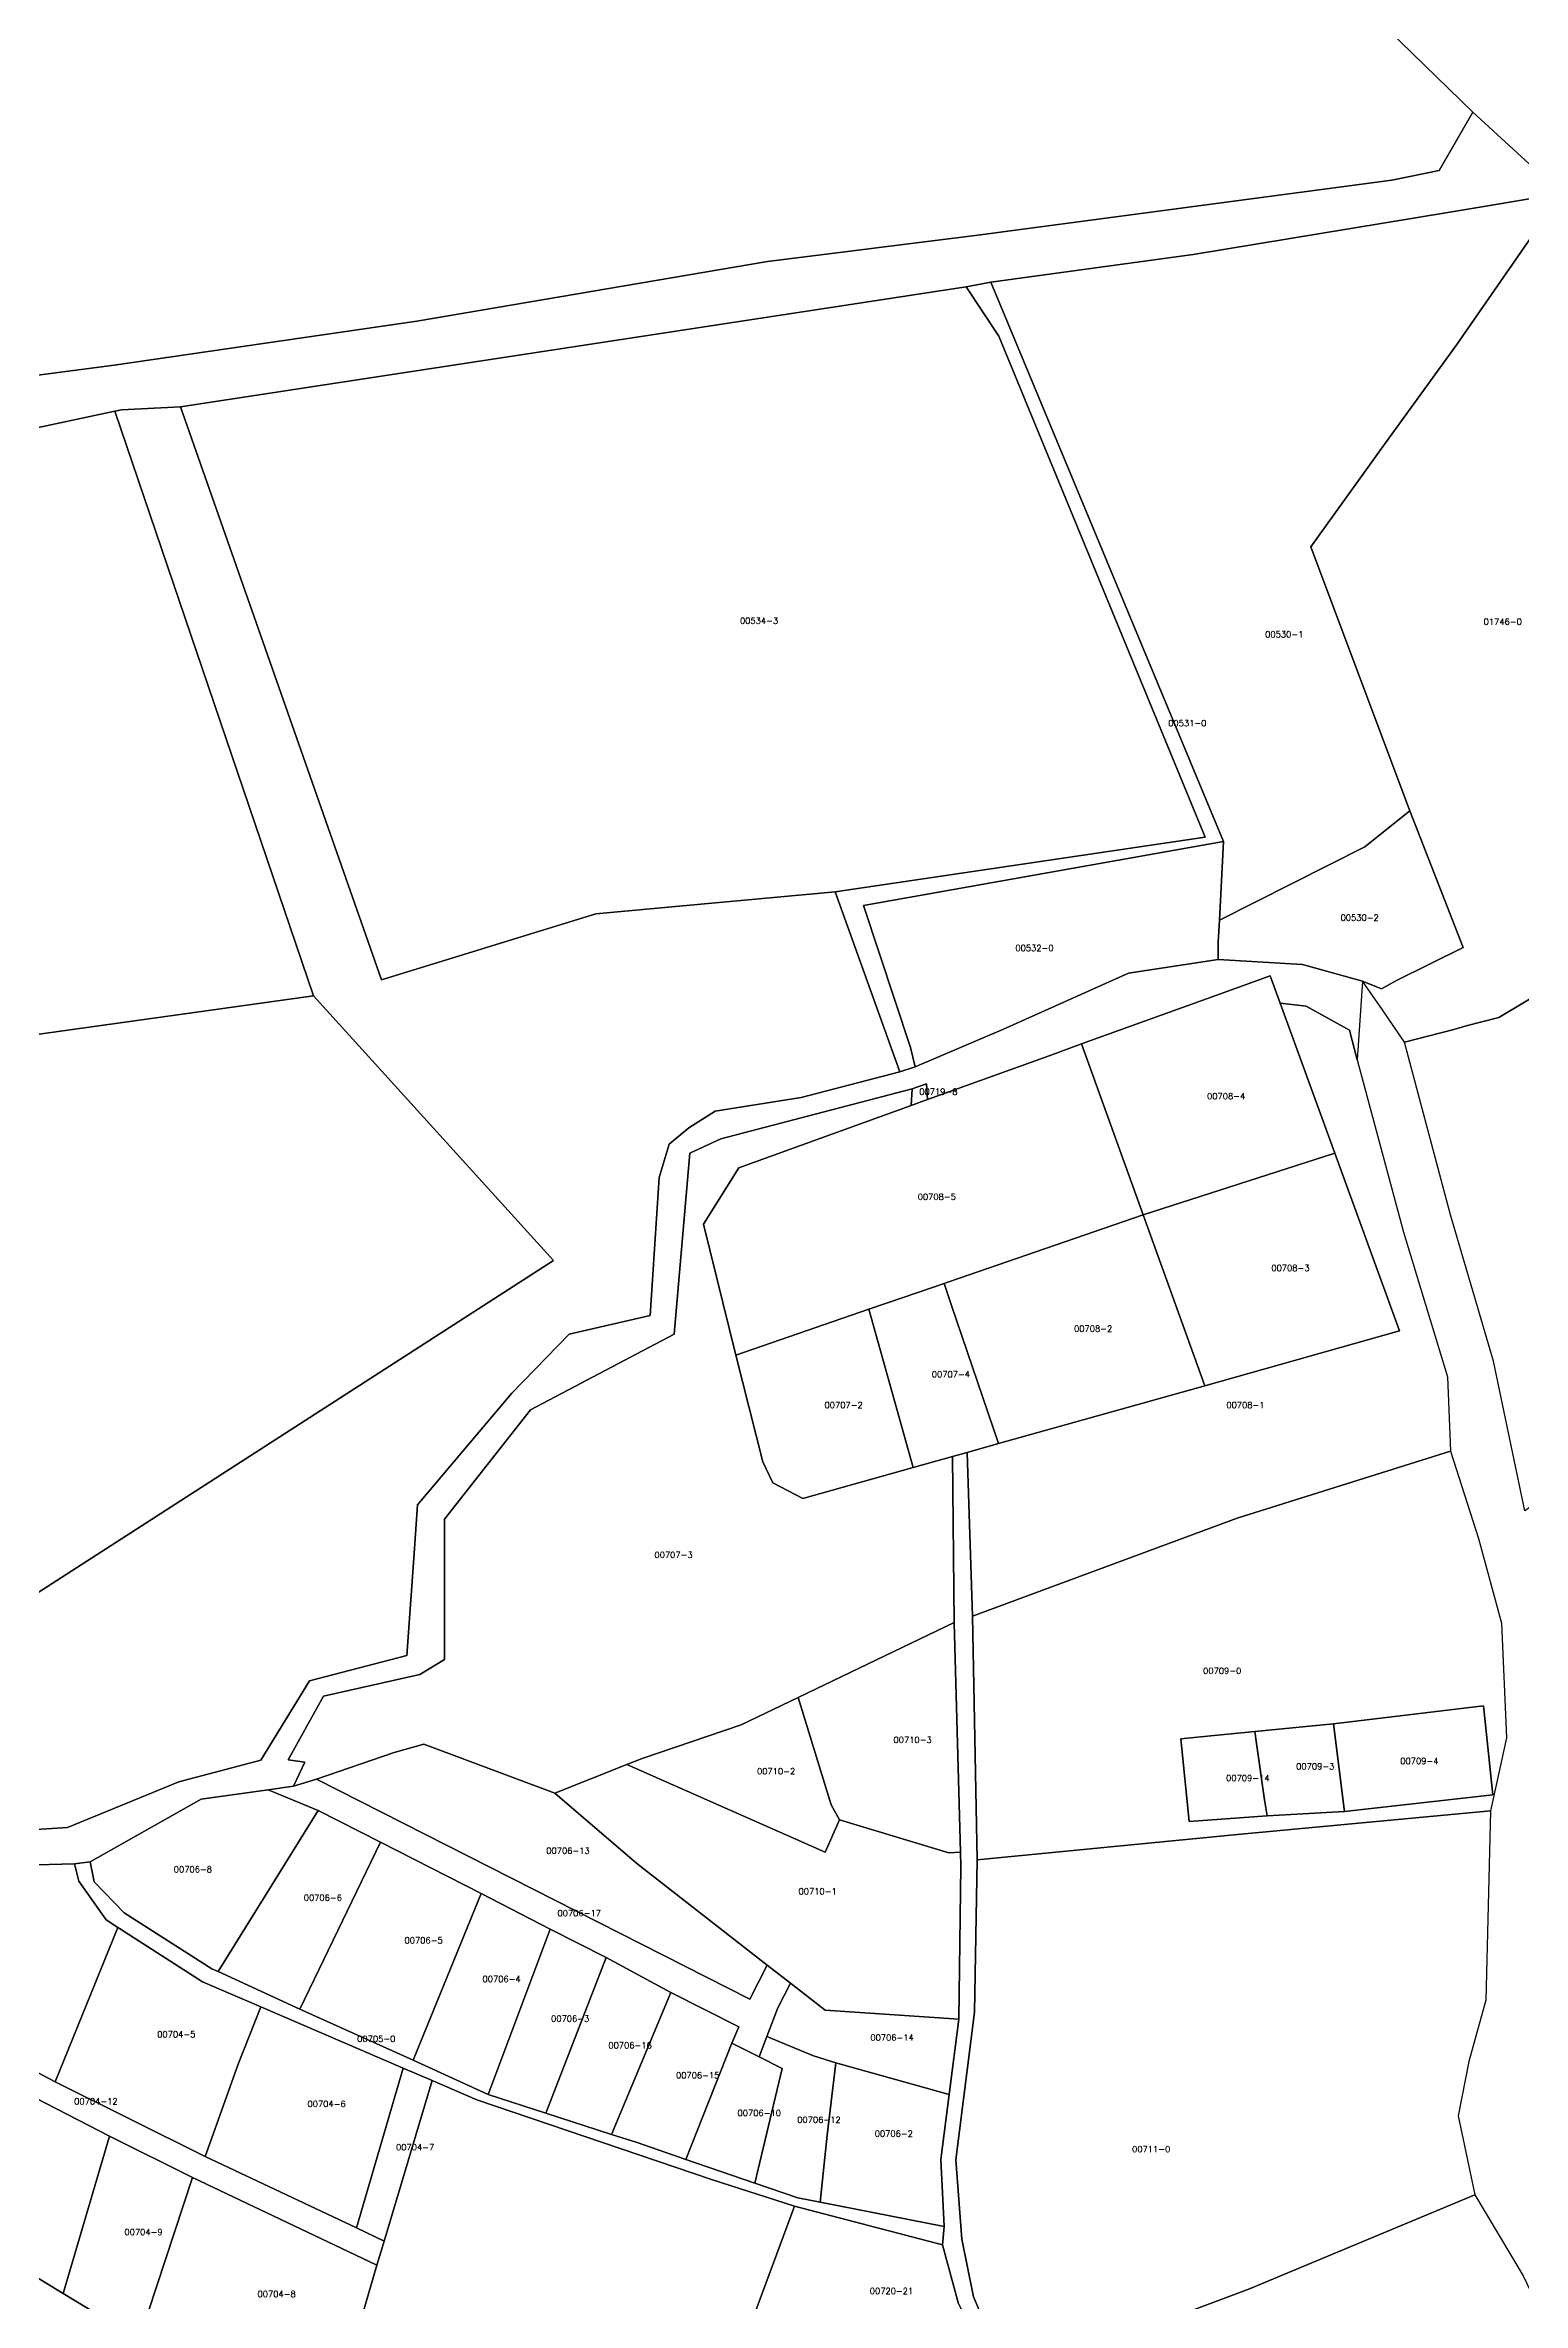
# Model space of a CAD drawing. Header units: metres. Extents: x 7423707 to 7427500, y 4706661 to 4708784.
# Drawn here: x 7425494.4 to 7425736.4, y 4707045 to 4707414.9 of the extents above; entities that cross this region are included whole.
import ezdxf

# ---------------------------------------------------------------- set-up
doc = ezdxf.new("R2010")
doc.units = ezdxf.units.M
doc.layers.add('Numrat_Parcelave', color=7, linetype='Continuous')
doc.layers.add('Parcelat_kadastrale2021', color=7, linetype='Continuous')
doc.styles.get("Standard").update_dxf_attribs({"font": 'simplex.shx'})

msp = doc.modelspace()

# ---------------------------------------------------------------- linework, layer by layer
at = {"layer": 'Parcelat_kadastrale2021'}
for points in [[(7425489.05, 4707360.32), (7425468.66, 4707413.44), (7425423.65, 4707407.56), (7425411.52, 4707438.56), (7425392.22, 4707488.54), (7425377.82, 4707523.45), (7425360.87, 4707557.49), (7425428.02, 4707536.76), (7425473.3, 4707522.14), (7425512.01, 4707510.3), (7425554.84, 4707496.82), (7425591.69, 4707486.31), (7425619.26, 4707478.53), (7425652.19, 4707464.03), (7425684.52, 4707446.54), (7425728.27, 4707403.94), (7425722.74, 4707394.42), (7425714.98, 4707392.83), (7425647.15, 4707383.78), (7425612.7, 4707379.48), (7425555.25, 4707369.73), (7425505.69, 4707362.51)], [(7425686.74, 4707271.54), (7425687.44, 4707284.44), (7425649.31, 4707376.11), (7425682.44, 4707380.63), (7425724.17, 4707387.49), (7425742.77, 4707390.61), (7425725.66, 4707365.86), (7425713.83, 4707349.63), (7425701.72, 4707332.74), (7425712.25, 4707304.6), (7425717.96, 4707289.46), (7425710.56, 4707283.58)], [(7425516.58, 4707355.66), (7425645.25, 4707375.35), (7425650.59, 4707367.25), (7425684.41, 4707285.17), (7425623.83, 4707276.19), (7425584.59, 4707272.6), (7425549.47, 4707261.78)], [(7425687.44, 4707284.44), (7425628.47, 4707273.95), (7425636.15, 4707250.7), (7425636.89, 4707247.54), (7425634.37, 4707246.69), (7425623.83, 4707276.19), (7425684.41, 4707285.17), (7425650.59, 4707367.25), (7425645.25, 4707375.35), (7425649.31, 4707376.11)], [(7425430.24, 4707343.75), (7425490.44, 4707351.7), (7425505.79, 4707354.94), (7425538.36, 4707259.16), (7425444.48, 4707246.03), (7425411.36, 4707340.8)], [(7425853.32, 4707264.8), (7425832.27, 4707248.13), (7425812.18, 4707232.39), (7425786.44, 4707213.2), (7425763.96, 4707195.48), (7425750.82, 4707184.67), (7425736.75, 4707174.77), (7425731.66, 4707199.32), (7425724.58, 4707223.29), (7425717.06, 4707251.54), (7425725.12, 4707253.62), (7425727.14, 4707254.26), (7425732.5, 4707255.59), (7425740.11, 4707260.13), (7425757.56, 4707270.82), (7425764.63, 4707275.21), (7425766.49, 4707276.47), (7425781.34, 4707287.22), (7425792.3, 4707295.27), (7425814.52, 4707312.12), (7425832.62, 4707292.11), (7425835.71, 4707287.74), (7425848.23, 4707271.47), (7425851.9, 4707266.45)], [(7425686.55, 4707265.1), (7425686.54, 4707267.96), (7425686.74, 4707271.54), (7425710.56, 4707283.58), (7425717.96, 4707289.46), (7425726.69, 4707267.06), (7425715.73, 4707261.67), (7425713.28, 4707260.32), (7425710.18, 4707261.56), (7425700.34, 4707264.31)], [(7425686.54, 4707267.96), (7425686.55, 4707265.1), (7425671.88, 4707262.87), (7425651.37, 4707253.67), (7425636.89, 4707247.54), (7425636.15, 4707250.7), (7425628.47, 4707273.95), (7425687.44, 4707284.44), (7425686.74, 4707271.54)], [(7425696.69, 4707257.98), (7425705.66, 4707233.35), (7425674.27, 4707223.28), (7425664.18, 4707251.28), (7425686.17, 4707259.23), (7425695.06, 4707262.45)], [(7425391.89, 4707239.39), (7425444.48, 4707246.03), (7425538.36, 4707259.16), (7425577.65, 4707215.81), (7425483.21, 4707154.93), (7425469.5, 4707154.31), (7425405.48, 4707148.3)], [(7425705.66, 4707233.35), (7425696.69, 4707257.98), (7425700.97, 4707257.48), (7425708.08, 4707253.51), (7425709.31, 4707248.69), (7425716.91, 4707220.42), (7425724.13, 4707196.72), (7425724.6, 4707184.54), (7425689.63, 4707173.57), (7425646.3, 4707157.49), (7425645.42, 4707184.35), (7425650.57, 4707185.8), (7425684.37, 4707195.26), (7425716.26, 4707204.26)], [(7425640.07, 4707211.49), (7425629.3, 4707207.79), (7425607.53, 4707200.3), (7425602.22, 4707221.75), (7425608.04, 4707230.98), (7425636.25, 4707241.18), (7425638.93, 4707242.15), (7425658.84, 4707249.35), (7425664.18, 4707251.28), (7425674.27, 4707223.28), (7425642.41, 4707212.3), (7425641.65, 4707212.04)], [(7425636.25, 4707241.18), (7425608.04, 4707230.98), (7425602.22, 4707221.75), (7425607.53, 4707200.3), (7425611.94, 4707182.82), (7425613.59, 4707179.37), (7425618.48, 4707176.79), (7425636.58, 4707181.87), (7425643.04, 4707183.68), (7425643.28, 4707156.48), (7425617.74, 4707144.21), (7425608.4, 4707139.72), (7425592.19, 4707134.21), (7425589.69, 4707133.22), (7425577.89, 4707128.51), (7425556.44, 4707136.56), (7425551.57, 4707135.19), (7425538.86, 4707130.82), (7425535.1, 4707129.65), (7425536.93, 4707133.56), (7425534.2, 4707133.98), (7425540.01, 4707144.41), (7425555.77, 4707147.94), (7425559.83, 4707150.42), (7425559.83, 4707173.41), (7425573.92, 4707191.32), (7425597.42, 4707203.71), (7425599.97, 4707233.38), (7425605.09, 4707235.71), (7425636.4, 4707243.91)], [(7425638.93, 4707242.15), (7425636.25, 4707241.18), (7425636.4, 4707243.91), (7425638.75, 4707244.73)], [(7425684.37, 4707195.26), (7425674.27, 4707223.28), (7425705.66, 4707233.35), (7425716.26, 4707204.26)], [(7425674.27, 4707223.28), (7425684.37, 4707195.26), (7425650.57, 4707185.8), (7425642.88, 4707208.43), (7425641.65, 4707212.04), (7425642.41, 4707212.3)], [(7425642.88, 4707208.43), (7425650.57, 4707185.8), (7425645.42, 4707184.35), (7425643.04, 4707183.68), (7425636.58, 4707181.87), (7425629.3, 4707207.79), (7425640.07, 4707211.49), (7425641.65, 4707212.04)], [(7425629.3, 4707207.79), (7425636.58, 4707181.87), (7425618.48, 4707176.79), (7425613.59, 4707179.37), (7425611.94, 4707182.82), (7425607.53, 4707200.3)], [(7425646.3, 4707157.49), (7425689.63, 4707173.57), (7425724.6, 4707184.54), (7425729.18, 4707170.24), (7425732.98, 4707156.39), (7425733.77, 4707137.6), (7425731.17, 4707125.63), (7425689.69, 4707121.74), (7425647.07, 4707117.59)], [(7425643.28, 4707156.48), (7425644.32, 4707118.83), (7425642.4, 4707118.74), (7425624.52, 4707124.14), (7425623.16, 4707126.62), (7425617.74, 4707144.21)], [(7425592.19, 4707134.21), (7425608.4, 4707139.72), (7425617.74, 4707144.21), (7425623.16, 4707126.62), (7425624.52, 4707124.14), (7425622.19, 4707118.83), (7425589.69, 4707133.22)], [(7425705.46, 4707139.87), (7425707.21, 4707125.51), (7425694.58, 4707124.77), (7425694.15, 4707127.39), (7425692.81, 4707136.66), (7425692.52, 4707138.6)], [(7425707.21, 4707125.51), (7425705.46, 4707139.87), (7425729.99, 4707142.82), (7425731.51, 4707128.25)], [(7425577.89, 4707128.51), (7425591.31, 4707116.96), (7425612.68, 4707100.32), (7425609.81, 4707094.77), (7425538.86, 4707130.82), (7425551.57, 4707135.19), (7425556.44, 4707136.56)], [(7425692.52, 4707138.6), (7425692.81, 4707136.66), (7425694.15, 4707127.39), (7425694.58, 4707124.77), (7425681.78, 4707123.84), (7425680.41, 4707137.41), (7425684.79, 4707137.84)], [(7425591.31, 4707116.96), (7425577.89, 4707128.51), (7425589.69, 4707133.22), (7425622.19, 4707118.83), (7425624.52, 4707124.14), (7425642.4, 4707118.74), (7425644.32, 4707118.83), (7425644.39, 4707116.55), (7425644.06, 4707091.47), (7425622.15, 4707092.95), (7425616.46, 4707097.38), (7425612.68, 4707100.32)], [(7425522.71, 4707099.28), (7425521.71, 4707099.71), (7425507.33, 4707108.9), (7425502.43, 4707114), (7425501.78, 4707117.23), (7425519.94, 4707127.52), (7425530.94, 4707129.06), (7425539.09, 4707125.67)], [(7425530.94, 4707129.06), (7425535.1, 4707129.65), (7425538.86, 4707130.82), (7425609.81, 4707094.77), (7425612.68, 4707100.32), (7425616.46, 4707097.38), (7425614.41, 4707093.34), (7425612.61, 4707088.63), (7425611.36, 4707085.31), (7425606.89, 4707087.54), (7425608.02, 4707090.22), (7425596.86, 4707095.83), (7425586.29, 4707101.59), (7425577.1, 4707106.24), (7425565.8, 4707112.07), (7425549.3, 4707120.47), (7425539.09, 4707125.67)], [(7425536.12, 4707093.14), (7425522.71, 4707099.28), (7425539.09, 4707125.67), (7425549.3, 4707120.47)], [(7425653.1, 4707032.84), (7425649.31, 4707039.39), (7425646.46, 4707046), (7425644.57, 4707055.45), (7425643.58, 4707068.44), (7425646.6, 4707092.64), (7425647.07, 4707117.59), (7425689.69, 4707121.74), (7425731.17, 4707125.63), (7425730.38, 4707094.58), (7425727.59, 4707084.52), (7425725.86, 4707075.65), (7425728.57, 4707062.7), (7425691.68, 4707047.28)], [(7425554.68, 4707084.76), (7425536.12, 4707093.14), (7425549.3, 4707120.47), (7425565.8, 4707112.07)], [(7425499.22, 4707116.94), (7425499.93, 4707114.09), (7425504.39, 4707107.76), (7425506.32, 4707106.51), (7425496.02, 4707081.2), (7425480.39, 4707089.45), (7425478.88, 4707090.26), (7425446.9, 4707103.67), (7425449.33, 4707114.57), (7425476.48, 4707116.32), (7425482.66, 4707116.47)], [(7425641.68, 4707057.52), (7425641.38, 4707054.47), (7425617.15, 4707060.84), (7425603.52, 4707065.18), (7425565.11, 4707078.28), (7425557.77, 4707081.43), (7425553.06, 4707083.45), (7425529.72, 4707093.48), (7425520.17, 4707097.59), (7425506.59, 4707106.34), (7425506.32, 4707106.51), (7425504.39, 4707107.76), (7425499.93, 4707114.09), (7425499.22, 4707116.94), (7425501.78, 4707117.23), (7425502.43, 4707114), (7425507.33, 4707108.9), (7425521.71, 4707099.71), (7425522.71, 4707099.28), (7425536.12, 4707093.14), (7425554.68, 4707084.76), (7425566.96, 4707079.11), (7425576.42, 4707076.05), (7425587.14, 4707072.6), (7425591.35, 4707071.25), (7425599.32, 4707068.5), (7425610.67, 4707064.61), (7425617.67, 4707062.21), (7425621.33, 4707061.49)], [(7425566.96, 4707079.11), (7425554.68, 4707084.76), (7425565.8, 4707112.07), (7425577.1, 4707106.24)], [(7425506.32, 4707106.51), (7425506.59, 4707106.34), (7425520.17, 4707097.59), (7425529.72, 4707093.48), (7425526.01, 4707084.09), (7425520.62, 4707068.96), (7425496.02, 4707081.2)], [(7425576.42, 4707076.05), (7425566.96, 4707079.11), (7425577.1, 4707106.24), (7425586.29, 4707101.59)], [(7425446.18, 4707099.61), (7425446.9, 4707103.67), (7425478.88, 4707090.26), (7425480.39, 4707089.45), (7425496.02, 4707081.2), (7425520.62, 4707068.96), (7425545.38, 4707057.26), (7425549.91, 4707055.11), (7425549.36, 4707053.27), (7425548.75, 4707051.18), (7425544.03, 4707053.42), (7425518.55, 4707065.54), (7425504.93, 4707072.3), (7425477.16, 4707086.6)], [(7425576.42, 4707076.05), (7425586.29, 4707101.59), (7425596.86, 4707095.83), (7425587.14, 4707072.6)], [(7425599.32, 4707068.5), (7425591.35, 4707071.25), (7425587.14, 4707072.6), (7425596.86, 4707095.83), (7425608.02, 4707090.22), (7425606.89, 4707087.54)], [(7425622.15, 4707092.95), (7425644.06, 4707091.47), (7425642.48, 4707079.15), (7425623.9, 4707084.32), (7425620.28, 4707085.44), (7425612.61, 4707088.63), (7425614.41, 4707093.34), (7425616.46, 4707097.38)], [(7425529.72, 4707093.48), (7425553.06, 4707083.45), (7425545.38, 4707057.26), (7425520.62, 4707068.96), (7425526.01, 4707084.09)], [(7425621.33, 4707061.49), (7425617.67, 4707062.21), (7425610.67, 4707064.61), (7425615.14, 4707083.41), (7425611.36, 4707085.31), (7425612.61, 4707088.63), (7425620.28, 4707085.44), (7425623.9, 4707084.32), (7425622.51, 4707072.46)], [(7425497.35, 4707046.53), (7425478.72, 4707057.86), (7425469.95, 4707062.4), (7425477.16, 4707086.6), (7425504.93, 4707072.3)], [(7425610.67, 4707064.61), (7425599.32, 4707068.5), (7425606.89, 4707087.54), (7425611.36, 4707085.31), (7425615.14, 4707083.41)], [(7425642.48, 4707079.15), (7425641.13, 4707068.48), (7425641.68, 4707057.52), (7425621.33, 4707061.49), (7425622.51, 4707072.46), (7425623.9, 4707084.32)], [(7425617.15, 4707060.84), (7425610.12, 4707041.82), (7425605.79, 4707030.12), (7425604.71, 4707025.06), (7425603.77, 4707020.67), (7425602.22, 4707013.49), (7425601.15, 4707008.76), (7425600.11, 4707006.1), (7425598.04, 4707000.84), (7425597.73, 4706994.77), (7425595.08, 4706995.34), (7425564.82, 4707008.81), (7425549.73, 4707018.25), (7425540.82, 4707023.93), (7425548.75, 4707051.18), (7425549.36, 4707053.27), (7425549.91, 4707055.11), (7425557.77, 4707081.43), (7425565.11, 4707078.28), (7425603.52, 4707065.18)], [(7425553.06, 4707083.45), (7425557.77, 4707081.43), (7425549.91, 4707055.11), (7425545.38, 4707057.26)], [(7425509.78, 4707038.98), (7425497.35, 4707046.53), (7425504.93, 4707072.3), (7425518.55, 4707065.54)], [(7425530.62, 4707029.22), (7425509.99, 4707038.85), (7425509.78, 4707038.98), (7425518.55, 4707065.54), (7425544.03, 4707053.42), (7425548.75, 4707051.18), (7425540.82, 4707023.93), (7425534.98, 4707027.18)], [(7425739.06, 4707044.04), (7425735.7, 4707042.54), (7425725.54, 4707037.5), (7425725.84, 4707036.91), (7425722.9, 4707035.72), (7425717.5, 4707032.45), (7425710.38, 4707028.8), (7425699.96, 4707023.56), (7425696.35, 4707023.6), (7425673.34, 4707011.96), (7425672.36, 4707013.05), (7425672.29, 4707013.13), (7425672.1, 4707013.34), (7425671.79, 4707013.67), (7425658.2, 4707028.41), (7425653.1, 4707032.84), (7425691.68, 4707047.28), (7425728.57, 4707062.7), (7425736.51, 4707049.43)], [(7425650.69, 4707031.62), (7425634.45, 4707035.9), (7425610.12, 4707041.82), (7425617.15, 4707060.84), (7425641.38, 4707054.47), (7425644.02, 4707044.83)]]:
    msp.add_lwpolyline(points, close=True, dxfattribs=at)
for points in [[(7425489.05, 4707360.32), (7425505.69, 4707362.51), (7425555.25, 4707369.73), (7425612.7, 4707379.48), (7425647.15, 4707383.78), (7425714.98, 4707392.83), (7425722.74, 4707394.42), (7425728.27, 4707403.94), (7425742.77, 4707390.61), (7425724.17, 4707387.49), (7425682.44, 4707380.63), (7425649.31, 4707376.11), (7425645.25, 4707375.35), (7425516.58, 4707355.66), (7425506.92, 4707355.18), (7425505.79, 4707354.94), (7425490.44, 4707351.7)], [(7425740.11, 4707260.13), (7425732.5, 4707255.59), (7425727.14, 4707254.26), (7425725.12, 4707253.62), (7425717.06, 4707251.54), (7425713.47, 4707256.87), (7425710.18, 4707261.56), (7425713.28, 4707260.32), (7425715.73, 4707261.67), (7425726.69, 4707267.06), (7425717.96, 4707289.46), (7425712.25, 4707304.6), (7425701.72, 4707332.74), (7425713.83, 4707349.63), (7425725.66, 4707365.86), (7425742.77, 4707390.61)], [(7425483.21, 4707154.93), (7425577.65, 4707215.81), (7425538.36, 4707259.16), (7425505.79, 4707354.94), (7425506.92, 4707355.18), (7425516.58, 4707355.66), (7425549.47, 4707261.78), (7425584.59, 4707272.6), (7425623.83, 4707276.19), (7425634.37, 4707246.69), (7425618.24, 4707242.52), (7425604.12, 4707240.24), (7425599.82, 4707237.55), (7425596.6, 4707234.86), (7425595, 4707229.39), (7425593.52, 4707206.79), (7425580.24, 4707203.73), (7425570.83, 4707194.04), (7425555.38, 4707175.77), (7425554.82, 4707167.79), (7425553.65, 4707151.08), (7425537.69, 4707146.93), (7425529.75, 4707133.89), (7425516.31, 4707130.39), (7425498.03, 4707122.86), (7425467.98, 4707120.99)], [(7425467.98, 4707120.99), (7425498.03, 4707122.86), (7425516.31, 4707130.39), (7425529.75, 4707133.89), (7425537.69, 4707146.93), (7425553.65, 4707151.08), (7425554.82, 4707167.79), (7425555.38, 4707175.77), (7425570.83, 4707194.04), (7425580.24, 4707203.73), (7425593.52, 4707206.79), (7425595, 4707229.39), (7425596.6, 4707234.86), (7425599.82, 4707237.55), (7425604.12, 4707240.24), (7425618.24, 4707242.52), (7425634.37, 4707246.69), (7425636.89, 4707247.54), (7425651.37, 4707253.67), (7425671.88, 4707262.87), (7425686.55, 4707265.1), (7425700.34, 4707264.31), (7425710.18, 4707261.56), (7425709.31, 4707248.69), (7425708.08, 4707253.51), (7425700.97, 4707257.48), (7425696.69, 4707257.98), (7425695.06, 4707262.45), (7425686.17, 4707259.23), (7425664.18, 4707251.28), (7425658.84, 4707249.35), (7425638.93, 4707242.15), (7425638.75, 4707244.73), (7425636.4, 4707243.91), (7425605.09, 4707235.71), (7425599.97, 4707233.38), (7425597.42, 4707203.71), (7425573.92, 4707191.32), (7425559.83, 4707173.41), (7425559.83, 4707150.42), (7425555.77, 4707147.94), (7425540.01, 4707144.41), (7425534.2, 4707133.98), (7425536.93, 4707133.56), (7425535.1, 4707129.65), (7425530.94, 4707129.06), (7425519.94, 4707127.52), (7425501.78, 4707117.23), (7425499.22, 4707116.94), (7425482.66, 4707116.47)], [(7425644.02, 4707044.83), (7425641.38, 4707054.47), (7425641.68, 4707057.52), (7425641.13, 4707068.48), (7425642.48, 4707079.15), (7425644.06, 4707091.47), (7425644.39, 4707116.55), (7425644.32, 4707118.83), (7425643.28, 4707156.48), (7425643.04, 4707183.68), (7425645.42, 4707184.35), (7425646.3, 4707157.49), (7425647.07, 4707117.59), (7425646.6, 4707092.64), (7425643.58, 4707068.44), (7425644.57, 4707055.45), (7425646.46, 4707046), (7425649.31, 4707039.39)], [(7425705.46, 4707139.87), (7425692.52, 4707138.6), (7425684.79, 4707137.84), (7425680.41, 4707137.41), (7425681.78, 4707123.84), (7425694.58, 4707124.77), (7425707.21, 4707125.51), (7425731.51, 4707128.25), (7425729.99, 4707142.82), (7425705.46, 4707139.87)], [(7425478.72, 4707057.86), (7425497.35, 4707046.53), (7425509.78, 4707038.98), (7425509.99, 4707038.85), (7425530.62, 4707029.22), (7425524.48, 4707010.68), (7425518.19, 4706991.69), (7425511.22, 4706973.88), (7425521.83, 4706966.5), (7425530.98, 4706960.13), (7425543.95, 4706951.8), (7425546.8, 4706949.97), (7425577.85, 4706936.52), (7425576.83, 4706933.31), (7425543.99, 4706949.3), (7425513.87, 4706968.9), (7425499.45, 4706981.84), (7425477.29, 4706994.2)]]:
    msp.add_lwpolyline(points, dxfattribs=at)

# ---------------------------------------------------------------- texts
at = {"layer": 'Numrat_Parcelave'}
for s, p in [('00534-3', (7425608.21, 4707320.12)), ('01746-0', (7425730.02, 4707319.96)), ('00530-1', (7425694.24, 4707317.9)), ('00531-0', (7425678.36, 4707303.33)), ('00530-2', (7425706.59, 4707271.47)), ('00532-0', (7425653.32, 4707266.49)), ('00719-8', (7425637.58, 4707242.96)), ('00708-4', (7425684.72, 4707242.22)), ('00708-5', (7425637.32, 4707225.73)), ('00708-3', (7425695.25, 4707214.06)), ('00708-2', (7425662.93, 4707204.12)), ('00707-4', (7425639.63, 4707196.65)), ('00707-2', (7425622.06, 4707191.6)), ('00708-1', (7425687.88, 4707191.6)), ('00707-3', (7425594.2, 4707167.05)), ('00709-0', (7425684.08, 4707148.06)), ('00710-3', (7425633.36, 4707136.74)), ('00710-2', (7425611, 4707131.6)), ('00709-3', (7425699.32, 4707132.39)), ('00709-4', (7425716.37, 4707133.27)), ('00709-14', (7425687.84, 4707130.48)), ('00706-13', (7425576.48, 4707118.57)), ('00706-8', (7425515.46, 4707115.53)), ('00706-6', (7425536.75, 4707110.87)), ('00710-1', (7425617.8, 4707111.92)), ('00706-17', (7425578.32, 4707108.35)), ('00706-5', (7425553.26, 4707103.9)), ('00706-4', (7425566.04, 4707097.55)), ('00706-3', (7425577.27, 4707091.05)), ('00704-5', (7425512.75, 4707088.49)), ('00705-0', (7425545.51, 4707087.75)), ('00706-14', (7425629.57, 4707087.96)), ('00706-16', (7425586.65, 4707086.68)), ('00706-15', (7425597.73, 4707081.78)), ('00704-12', (7425499.15, 4707077.51)), ('00704-6', (7425537.37, 4707077.09)), ('00706-10', (7425607.81, 4707075.61)), ('00706-12', (7425617.59, 4707074.49)), ('00706-2', (7425630.28, 4707072.21)), ('00704-7', (7425551.87, 4707069.99)), ('00711-0', (7425672.44, 4707069.67)), ('00704-9', (7425507.38, 4707056.09)), ('00720-21', (7425629.47, 4707046.44)), ('00704-8', (7425529.18, 4707045.94))]:
    msp.add_text(s, height=1, dxfattribs=at).set_placement(p)

doc.saveas('drawing.dxf')
